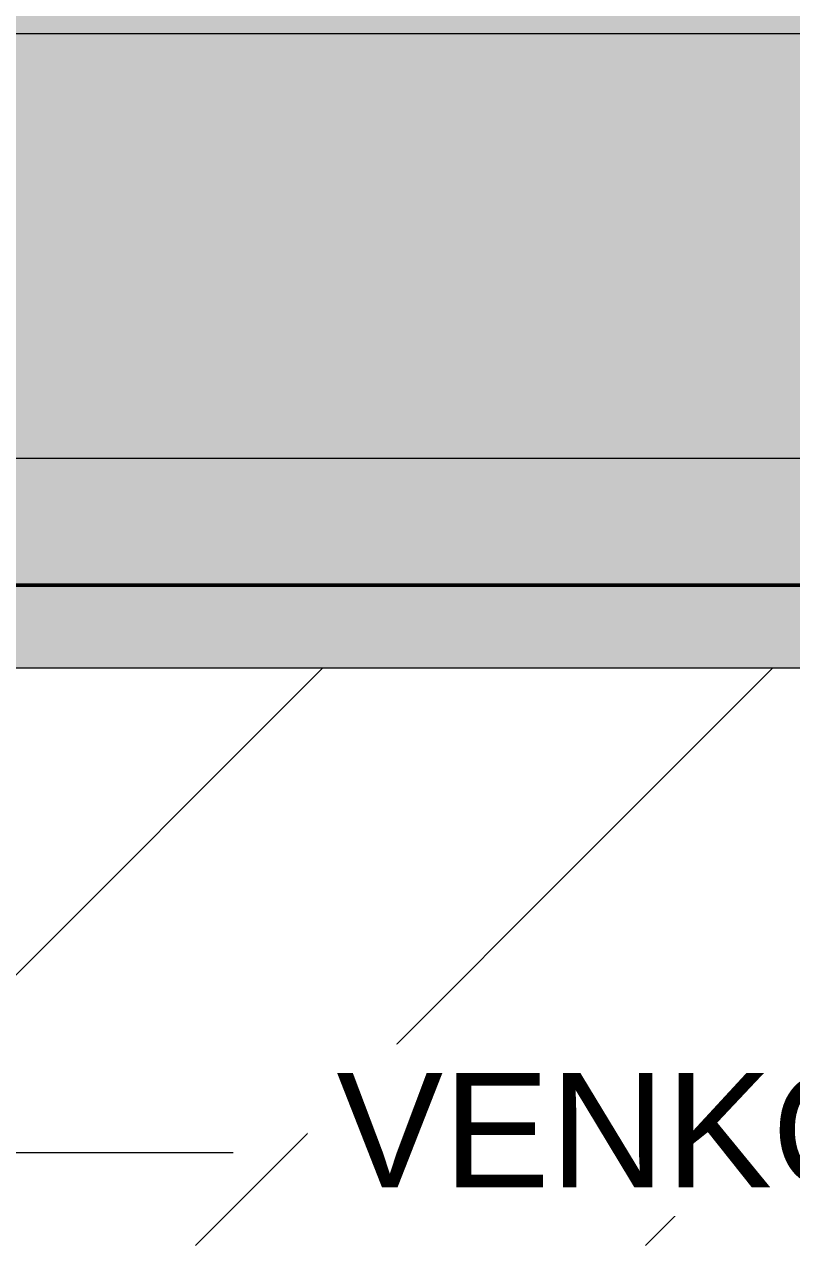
# Model space of a CAD drawing. Header units: millimetres. Extents: x -155050 to -36395, y -2753 to 7638.
# Drawn here: x -84451 to -82643, y -2306 to 572 of the extents above; entities that cross this region are included whole.
import ezdxf

# ---------------------------------------------------------------- set-up
doc = ezdxf.new("R2010")
doc.units = ezdxf.units.MM
for name, pattern in [('IMPORT-_EL_VEDENI_NN_PODZ', [3.94, 1.38, -0.59, 0, -1.97]), ('IMPORT-DASHDOT', [11.176, 8.128, -1.524, 0, -1.524]), ('IMPORT-DASHED _2_', [9.652, 8.128, -1.524]), ('IMPORT-DĚLICÍ2 _2_', [15.875, 6.35, -3.175, 0, -3.175, 0, -3.175]), ('IMPORT-KANVBRDO', [20, 7, -6.5, 0, -6.5]), ('IMPORT-VODA_pitna_CARA08', [30, 7, -6.5, 0, -6.5, 7, -3])]:
    doc.linetypes.add(name, pattern=pattern)
for name, color, linetype, lineweight, true_color in [('---1 - PBS PNP-1', 1, 'Continuous', 35, 0xff0000), ('00_pL_hranice pozemku', 1, 'Continuous', 35, 0xff0000), ('00_pL_katastr-1', 150, 'Continuous', 35, 0x007fff), ('00_pL_KOTY 1500', 7, 'Continuous', 9, 0x260000), ('00_pL_přípoja voda-2', 4, 'IMPORT-VODA_pitna_CARA08', 35, 0x00ffff), ('00_pL_přípojka destova kanalizace-2', 7, 'Continuous', 35, 0x3f7f3f), ('00_pL_přípojka NN-1', 240, 'IMPORT-_EL_VEDENI_NN_PODZ', 35, 0xff003f), ('212_HK_situace_03_dwg-1', 40, 'Continuous', 9, 0xffbf00), ('A-WALL-1', 7, 'Continuous', 9, 0xd7d5cb), ('A-WALL-2', 7, 'Continuous', 9, 0x004080), ('A-WALL-3', 7, 'Continuous', 9, 0xdeddc7), ('A-WALL-4', 7, 'Continuous', 9, 0x787878), ('DEMOLICE-1', 2, 'Continuous', 35, 0xffff00), ('hch kanal-3', 30, 'IMPORT-KANVBRDO', 9, 0xff7f00), ('hch oploceni-1', 7, 'IMPORT-DĚLICÍ2 _2_', 9, 0x00a5a5), ('hch teren-1', 7, 'Continuous', 9, 0x00a5a5), ('hch tok-1', 7, 'Continuous', 9, 0x00a5a5), ('Obrys', 2, 'Continuous', 9, 0xffff00), ('Obrys-2', 1, 'IMPORT-DASHED _2_', 9, 0xff0000), ('Obrys-3', 5, 'Continuous', 9, 0x0000ff), ('Obrys-4', 5, 'IMPORT-DASHDOT', 9, 0x0000ff), ('PDF7_000 ISN KABELY NN', 9, 'Continuous', 9, 0x808080), ('PDF7_000 ISN SDĚL OPTIKA METALIKA CHRÁNIČKA PŘÍVOD', 9, 'Continuous', 9, 0x808080), ('PDF7_0V - Splašky výtlak zaměřeno', 9, 'Continuous', 9, 0x808080), ('PDF7_0V - Voda návrh', 9, 'Continuous', 9, 0x808080), ('PDF7_0V-návrh kanal dešťová', 7, 'Continuous', 9, 0x656565), ('PDF7_26', 9, 'Continuous', 9, 0x808080), ('PDF7_CKKOTY', 7, 'Continuous', 9, 0x260000), ('PDF7_CKKOTY_500', 7, 'Continuous', 9, 0x260000), ('PDF7_GP Hraniční linie', 7, 'Continuous', 9, 0x0052a5), ('PDF7_GP Stromy', 7, 'Continuous', 9, 0x67a552), ('PDF7_GP Veřejné osvětlení - lampy', 200, 'Continuous', 9, 0xbf00ff), ('PDF7_GP Výšky bodů', 7, 'Continuous', 9, 0x0052a5), ('PDF7_ISS DEŠŤOVÁ KANALIZACE', 9, 'Continuous', 9, 0x808080), ('PDF7_POPIS_500', 1, 'Continuous', 9, 0xff0000), ('PDF7_Slezské Předměstí_646971$0$21900', 7, 'Continuous', 9, 0x002600), ('PDF7_VO_KABEL', 7, 'Continuous', 9, 0x7f6f3f), ('PDF7_VÝŠKOVÉ KÓTY TERÉNU', 3, 'Continuous', 9, 0x00ff00), ('Vlastní 1_A-DETL-GENF-1', 9, 'Continuous', 9, 0x808080)]:
    doc.layers.add(name, color=color, linetype=linetype, lineweight=lineweight, true_color=true_color)
for name, color, linetype, lineweight in [('00_pL_KOTY', 7, 'Continuous', 9), ('00_pL_stavajici objekty', 7, 'Continuous', 50), ('2966-1_navrh dispozice stroju-HK_dwg-1', 7, 'Continuous', 9), ('A-DETL-THIN', 7, 'Continuous', 9), ('A-WALL', 7, 'Continuous', 9), ('G-ANNO-TEXT', 7, 'Continuous', 9), ('HK_TEREN_SESAZENI_dwg-1', 7, 'Continuous', 9), ('Kóty', 7, 'Continuous', 9), ('PDF7_000 BOURÁNÍ', 7, 'Continuous', 9), ('PDF7_GP Popis', 7, 'Continuous', 9), ('PDF7_Slezské Předměstí_646971$0$404', 7, 'Continuous', 9)]:
    doc.layers.add(name, color=color, linetype=linetype, lineweight=lineweight)
doc.styles.add('Arial_1', font='arial.ttf', dxfattribs={"height": 270})

# ---------------------------------------------------------------- blocks, each defined once
blk = doc.blocks.new('2966-1_navrh dispozice stroju-HK_dwg__OPEN-V29-Řez 4')
at = {"layer": 'Kóty'}
blk.add_line((-186565.7, -750), (-187440.7, -750), dxfattribs=at)
at = {"layer": 'Kóty', "flags": 128}
blk.add_lwpolyline([(-187440.7, -750), (-186565.7, -750), (-187440.7, -750)], dxfattribs=at)
blk = doc.blocks.new('2966-1_navrh dispozice stroju-HK_dwg-867852-Řez 4')
at = {"layer": 'Kóty'}
blk.add_line((-181940.7, -750), (-198730.7, -750), dxfattribs=at)
at = {"layer": 'Obrys'}
for p, q in [((-179030.8, -750), (-201519.1, -750)), ((-179030.8, -750), (-201519.1, -750)), ((-201519.1, -750), (-179030.8, -750)), ((-196690.5, -750), (-198576.8, -750)), ((-198576.8, -750), (-192459.7, -750)), ((-192459.7, -750), (-198576.8, -750)), ((-196690.5, -750), (-198576.8, -750))]:
    blk.add_line(p, q, dxfattribs=at)
at = {"layer": 'Obrys-2'}
for p, q in [((-192186.6, -750), (-198905.7, -750)), ((-198905.7, -750), (-192186.6, -750))]:
    blk.add_line(p, q, dxfattribs=at)
at = {"layer": 'Obrys-3'}
for p, q in [((-181365.7, -750), (-199905.7, -750)), ((-199905.7, -750), (-199280.7, -750)), ((-181365.7, -750), (-199905.7, -750)), ((-199905.7, -750), (-199285.7, -750)), ((-199005.7, -750), (-199605.7, -750)), ((-199585.7, -750), (-181365.7, -750))]:
    blk.add_line(p, q, dxfattribs=at)
at = {"layer": 'Obrys-3', "flags": 128}
blk.add_lwpolyline([(-199580.7, -750), (-181365.7, -750), (-180765.7, -750)], dxfattribs=at)
at = {"layer": 'Obrys-4'}
for p, q in [((-190565.7, -750), (-200585.7, -750)), ((-196305.7, -750), (-200285.7, -750))]:
    blk.add_line(p, q, dxfattribs=at)
at = {"extrusion": (0, 0, -1)}
blk.add_blockref('2966-1_navrh dispozice stroju-HK_dwg__OPEN-V29-Řez 4', (386171.4, 0), dxfattribs=at)
blk = doc.blocks.new('212_HK_situace_03_dwg__Oblique-904816-Řez 4')
at = {"layer": '00_pL_KOTY'}
blk.add_line((-181227, -750), (-180429.1, -750), dxfattribs=at)
blk = doc.blocks.new('212_HK_situace_03_dwg__Oblique-V31-Řez 4')
at = {"layer": '00_pL_KOTY'}
blk.add_line((-200545, -750), (-199745.3, -750), dxfattribs=at)
blk = doc.blocks.new('212_HK_situace_03_dwg__Oblique-904818-Řez 4')
at = {"layer": '00_pL_KOTY 1500'}
blk.add_line((-181226.5, -750), (-180428.1, -750), dxfattribs=at)
blk = doc.blocks.new('212_HK_situace_03_dwg__Oblique-V32-Řez 4')
at = {"layer": '00_pL_KOTY 1500'}
blk.add_line((-200546.2, -750), (-199746.5, -750), dxfattribs=at)
blk = doc.blocks.new('212_HK_situace_03_dwg__U37-904821-Řez 4')
at = {"layer": 'DEMOLICE-1'}
for p, q in [((-198987, -750), (-199431, -750)), ((-198869.9, -750), (-198490.4, -750))]:
    blk.add_line(p, q, dxfattribs=at)
blk = doc.blocks.new('212_HK_situace_03_dwg__U37-V34-Řez 4')
at = {"layer": 'DEMOLICE-1'}
for p, q in [((-198516.6, -750), (-199543, -750)), ((-199457.7, -750), (-198602.4, -750))]:
    blk.add_line(p, q, dxfattribs=at)
blk = doc.blocks.new('212_HK_situace_03_dwg__U38-904822-Řez 4')
for name in ['212_HK_situace_03_dwg__U37-V34-Řez 4', '212_HK_situace_03_dwg__U37-904821-Řez 4']:
    blk.add_blockref(name, (0, 0))
blk = doc.blocks.new('212_HK_situace_03_dwg-886969-Řez 4')
at = {"layer": '---1 - PBS PNP-1'}
blk.add_line((-196582.8, -750), (-200265.7, -750), dxfattribs=at)
at = {"layer": '00_pL_hranice pozemku'}
for p, q in [((-201519.1, -750), (-179030.8, -750)), ((-179030.8, -750), (-201519.1, -750)), ((-201519.1, -750), (-179030.8, -750))]:
    blk.add_line(p, q, dxfattribs=at)
at = {"layer": '00_pL_katastr-1'}
for p, q in [((-179030.8, -750), (-201519.1, -750)), ((-201519.1, -750), (-179030.8, -750)), ((-179030.8, -750), (-201519.1, -750)), ((-179030.8, -750), (-201519.1, -750)), ((-201519.1, -750), (-179030.8, -750)), ((-179030.8, -750), (-201519.1, -750))]:
    blk.add_line(p, q, dxfattribs=at)
at = {"layer": '00_pL_katastr-1', "flags": 128}
blk.add_lwpolyline([(-201519.1, -750), (-195852.3, -750), (-191585.4, -750), (-179030.8, -750)], dxfattribs=at)
at = {"layer": '00_pL_KOTY', "flags": 128}
blk.add_lwpolyline([(-200140.9, -750), (-200138, -750), (-180828, -750), (-180830.9, -750)], dxfattribs=at)
at = {"layer": '00_pL_KOTY 1500', "flags": 128}
blk.add_lwpolyline([(-200144.2, -750), (-200135.8, -750), (-180827.3, -750), (-180835.8, -750)], dxfattribs=at)
at = {"layer": '00_pL_přípoja voda-2'}
blk.add_line((-201519.1, -750), (-199132.6, -750), dxfattribs=at)
at = {"layer": '00_pL_přípojka destova kanalizace-2'}
blk.add_line((-201146.1, -750), (-179030.8, -750), dxfattribs=at)
at = {"layer": '00_pL_přípojka NN-1', "flags": 128}
blk.add_lwpolyline([(-201519.1, -750), (-198369.2, -750), (-198329.2, -750), (-198198.6, -750)], dxfattribs=at)
at = {"layer": '00_pL_stavajici objekty'}
for p, q in [((-179030.8, -750), (-201519.1, -750)), ((-201519.1, -750), (-179030.8, -750)), ((-179030.8, -750), (-201519.1, -750)), ((-201519.1, -750), (-179030.8, -750)), ((-201519.1, -750), (-179030.8, -750)), ((-179030.8, -750), (-201519.1, -750))]:
    blk.add_line(p, q, dxfattribs=at)
at = {"layer": 'PDF7_000 BOURÁNÍ'}
for p, q in [((-201519.1, -750), (-179030.8, -750)), ((-179030.8, -750), (-201519.1, -750)), ((-196965.5, -750), (-201519.1, -750))]:
    blk.add_line(p, q, dxfattribs=at)
at = {"layer": 'PDF7_000 BOURÁNÍ', "flags": 128}
blk.add_lwpolyline([(-201519.1, -750), (-196172.2, -750), (-196965.5, -750)], dxfattribs=at)
for points in [[(-198991.7, -750), (-198194.1, -750), (-198193.9, -750), (-198925, -750)], [(-198923.3, -750), (-198125.7, -750), (-198125.5, -750), (-198856.6, -750)], [(-198921.3, -750), (-198123.7, -750), (-198123.5, -750), (-198921.1, -750)]]:
    blk.add_lwpolyline(points, close=True, dxfattribs=at)
at = {"layer": 'PDF7_000 ISN KABELY NN'}
for p, q in [((-199436.4, -750), (-199702.2, -750)), ((-198971.1, -750), (-199170.5, -750)), ((-198844.8, -750), (-198977.8, -750)), ((-198572.3, -750), (-198439.3, -750)), ((-198379.5, -750), (-198180.1, -750)), ((-198103.7, -750), (-197904.3, -750))]:
    blk.add_line(p, q, dxfattribs=at)
at = {"layer": 'PDF7_000 ISN KABELY NN', "flags": 128}
for points in [[(-200829.5, -750), (-200829.1, -750), (-200762.6, -750), (-200762.6, -750), (-200762.6, -750), (-200696, -750), (-200629.5, -750), (-200629.5, -750), (-200563, -750), (-200496.5, -750), (-200430, -750), (-199034.2, -750), (-198369.6, -750)], [(-198977.7, -750), (-198844.8, -750), (-199177.1, -750), (-199443, -750), (-199443, -750), (-199575.9, -750)], [(-198439.4, -750), (-198572.3, -750), (-198173.5, -750), (-197907.6, -750), (-197907.7, -750), (-197841.2, -750)]]:
    blk.add_lwpolyline(points, dxfattribs=at)
at = {"layer": 'PDF7_000 ISN SDĚL OPTIKA METALIKA CHRÁNIČKA PŘÍVOD'}
for p, q in [((-200107.7, -750), (-199841.8, -750)), ((-199083.9, -750), (-199440.5, -750)), ((-198758.9, -750), (-199115.6, -750)), ((-198379.6, -750), (-198180.2, -750)), ((-198236.6, -750), (-198103.6, -750))]:
    blk.add_line(p, q, dxfattribs=at)
at = {"layer": 'PDF7_000 ISN SDĚL OPTIKA METALIKA CHRÁNIČKA PŘÍVOD', "flags": 128}
blk.add_lwpolyline([(-201028.6, -750), (-201028.5, -750), (-200962, -750), (-200962, -750), (-200962, -750), (-200961.9, -750), (-200895.4, -750), (-200895.4, -750), (-200828.9, -750), (-200828.9, -750), (-200762.4, -750), (-200695.9, -750), (-200695.9, -750), (-200629.4, -750), (-200562.9, -750), (-200496.4, -750), (-199034.2, -750), (-198369.5, -750)], dxfattribs=at)
at = {"layer": 'PDF7_0V - Splašky výtlak zaměřeno'}
blk.add_line((-199166.6, -750), (-199404.6, -750), dxfattribs=at)
at = {"layer": 'PDF7_0V - Splašky výtlak zaměřeno', "flags": 128}
for points in [[(-197781.8, -750), (-198579.4, -750), (-199177.6, -750)], [(-198978.2, -750), (-198712.3, -750), (-198978.1, -750)], [(-198512.8, -750), (-198247, -750), (-198446.5, -750)]]:
    blk.add_lwpolyline(points, dxfattribs=at)
at = {"layer": 'PDF7_0V - Voda návrh'}
for p, q in [((-199541.4, -750), (-199674.4, -750)), ((-199409.4, -750), (-199542.5, -750)), ((-199409.3, -750), (-199475.7, -750)), ((-199475.5, -750), (-199475.4, -750)), ((-199331.3, -750), (-199458.2, -750)), ((-199443.2, -750), (-199110.9, -750)), ((-199277.5, -750), (-199344.1, -750)), ((-199343.6, -750), (-199343.5, -750)), ((-199199.4, -750), (-199326.2, -750)), ((-199277.3, -750), (-199277.2, -750)), ((-199145.6, -750), (-199212.1, -750)), ((-199145.2, -750), (-199211.5, -750)), ((-199067.4, -750), (-199194.3, -750)), ((-199145.4, -750), (-199145.3, -750)), ((-199013.2, -750), (-199079.6, -750)), ((-198935.5, -750), (-199062.3, -750)), ((-199013.4, -750), (-199013.3, -750)), ((-198947.1, -750), (-198996.3, -750)), ((-198898, -750), (-198947.1, -750)), ((-198309.5, -750), (-198628.3, -750))]:
    blk.add_line(p, q, dxfattribs=at)
at = {"layer": 'PDF7_0V - Voda návrh', "flags": 128}
for points in [[(-199607.7, -750), (-199673.8, -750), (-201202.5, -750)], [(-199408.6, -750), (-199541.4, -750), (-199541.6, -750), (-199475.3, -750)], [(-199110.8, -750), (-199443.2, -750), (-198911.4, -750), (-198313.2, -750)], [(-199276.6, -750), (-199409.4, -750), (-199409.6, -750), (-199343.3, -750)], [(-199144.7, -750), (-199277.5, -750), (-199211.2, -750), (-199211.4, -750)], [(-199012.7, -750), (-199145.6, -750), (-199079.3, -750), (-199079.4, -750)]]:
    blk.add_lwpolyline(points, dxfattribs=at)
at = {"layer": 'PDF7_0V-návrh kanal dešťová'}
for p, q in [((-198609.1, -750), (-200270.8, -750)), ((-198984.2, -750), (-199083.9, -750)), ((-197832, -750), (-198696.1, -750))]:
    blk.add_line(p, q, dxfattribs=at)
at = {"layer": 'PDF7_0V-návrh kanal dešťová', "flags": 128}
for points in [[(-199892.5, -750), (-199493.7, -750), (-199161.3, -750)], [(-199294.3, -750), (-199427.2, -750), (-199294.3, -750)]]:
    blk.add_lwpolyline(points, dxfattribs=at)
at = {"layer": 'PDF7_26', "flags": 128}
blk.add_lwpolyline([(-196877.3, -750), (-198140.1, -750)], close=True, dxfattribs=at)
at = {"layer": 'PDF7_CKKOTY'}
for p, q in [((-179030.8, -750), (-201519.1, -750)), ((-201519.1, -750), (-193890.4, -750)), ((-201519.1, -750), (-192295.5, -750)), ((-199838.5, -750), (-200370.3, -750)), ((-200366.8, -750), (-199835, -750)), ((-198509.2, -750), (-198974.6, -750)), ((-198971, -750), (-198505.6, -750)), ((-198771.6, -750), (-198775.1, -750))]:
    blk.add_line(p, q, dxfattribs=at)
at = {"layer": 'PDF7_CKKOTY', "flags": 128}
for points in [[(-201101.4, -750), (-199772.1, -750), (-198376.3, -750)], [(-200566.1, -750), (-199768.6, -750), (-198372.8, -750)], [(-191112.3, -750), (-200155.9, -750), (-194237.7, -750), (-190979.3, -750)]]:
    blk.add_lwpolyline(points, dxfattribs=at)
for points in [[(-199771, -750), (-201100.3, -750)], [(-200369.3, -750), (-199837.4, -750)]]:
    blk.add_lwpolyline(points, close=True, dxfattribs=at)
at = {"layer": 'PDF7_CKKOTY_500'}
for p, q in [((-198300.7, -750), (-201519.1, -750)), ((-201519.1, -750), (-198300.7, -750)), ((-198290.4, -750), (-201519.1, -750)), ((-201519.1, -750), (-198290.4, -750)), ((-201519.1, -750), (-198290.4, -750)), ((-198575.5, -750), (-199838.7, -750)), ((-198556, -750), (-199819.3, -750)), ((-199705.6, -750), (-198309.8, -750))]:
    blk.add_line(p, q, dxfattribs=at)
at = {"layer": 'PDF7_CKKOTY_500', "flags": 128}
for points in [[(-198567.4, -750), (-199830.7, -750)], [(-199829.6, -750), (-198566.4, -750)], [(-198556.1, -750), (-199819.4, -750)], [(-198301.8, -750), (-199697.5, -750)]]:
    blk.add_lwpolyline(points, close=True, dxfattribs=at)
blk.add_lwpolyline([(-199240.4, -750), (-199232.3, -750), (-199231.2, -750), (-199221, -750), (-199220.9, -750)], dxfattribs=at)
at = {"layer": 'PDF7_GP Hraniční linie', "flags": 128}
for points in [[(-179030.8, -750), (-185666, -750), (-201519.1, -750)], [(-201136.2, -750), (-183723, -750), (-179030.8, -750)]]:
    blk.add_lwpolyline(points, dxfattribs=at)
at = {"layer": 'PDF7_GP Popis'}
for p, q in [((-199692.9, -750), (-199426.9, -750)), ((-199161.3, -750), (-198961.8, -750))]:
    blk.add_line(p, q, dxfattribs=at)
at = {"layer": 'PDF7_GP Popis', "flags": 128}
for points in [[(-199559.9, -750), (-199559.9, -750), (-199626.3, -750), (-199692.8, -750), (-199825.8, -750)], [(-199493.4, -750), (-199427, -750), (-199360.5, -750), (-199360.5, -750), (-199360.6, -750), (-199427, -750), (-199493.5, -750), (-199560, -750), (-199560, -750), (-199560, -750)], [(-199161.2, -750), (-199294.1, -750), (-199294.1, -750), (-199227.6, -750), (-199161.2, -750), (-199161.2, -750), (-199161.2, -750), (-199227.7, -750), (-199227.7, -750), (-199294.2, -750), (-199360.6, -750), (-199360.6, -750), (-199360.6, -750)], [(-198828.9, -750), (-198895.4, -750), (-198961.8, -750), (-199028.3, -750), (-199094.8, -750), (-199094.8, -750), (-199028.4, -750), (-199028.4, -750), (-198961.9, -750)], [(-199028.4, -750), (-198828.9, -750), (-198829, -750)]]:
    blk.add_lwpolyline(points, dxfattribs=at)
at = {"layer": 'PDF7_GP Stromy'}
for p, q in [((-199413.3, -750), (-201473.7, -750)), ((-199346.1, -750), (-201406.5, -750)), ((-198349.5, -750), (-199409.3, -750))]:
    blk.add_line(p, q, dxfattribs=at)
at = {"layer": 'PDF7_GP Veřejné osvětlení - lampy'}
for p, q in [((-200696.3, -750), (-199580, -750)), ((-199578, -750), (-200694.3, -750)), ((-198349.6, -750), (-198814.9, -750)), ((-198493.5, -750), (-197895.1, -750))]:
    blk.add_line(p, q, dxfattribs=at)
at = {"layer": 'PDF7_GP Veřejné osvětlení - lampy', "flags": 128}
for points in [[(-198825.9, -750), (-198693, -750)], [(-198825.8, -750), (-198493.6, -750)], [(-198559.9, -750), (-198427, -750)]]:
    blk.add_lwpolyline(points, close=True, dxfattribs=at)
at = {"layer": 'PDF7_GP Výšky bodů', "flags": 128}
for points in [[(-199771.9, -750), (-199771.8, -750), (-200037.8, -750)], [(-199649.2, -750), (-199782.2, -750), (-199848.7, -750), (-199915.1, -750), (-199981.6, -750), (-199981.6, -750), (-199981.6, -750), (-199981.7, -750), (-199915.2, -750), (-199848.7, -750)], [(-199711.8, -750), (-199844.7, -750), (-199977.8, -750)], [(-199506, -750), (-199638.9, -750), (-199772, -750)], [(-199645.5, -750), (-199379.6, -750), (-199446.1, -750), (-199579, -750)], [(-199523.4, -750), (-199257.4, -750), (-199324, -750), (-199523.3, -750)], [(-199186.8, -750), (-199319.7, -750), (-199319.8, -750), (-199386.2, -750), (-199452.7, -750), (-199452.7, -750), (-199519.2, -750), (-199519.2, -750), (-199519.2, -750), (-199519.2, -750), (-199452.8, -750), (-199386.3, -750)], [(-199116.9, -750), (-199116.9, -750), (-199116.9, -750), (-199183.3, -750), (-199249.8, -750), (-199249.8, -750), (-199316.3, -750), (-199316.4, -750), (-199449.3, -750)], [(-199439.8, -750), (-199173.8, -750), (-199240.4, -750), (-199373.3, -750)], [(-199047.3, -750), (-199180.2, -750), (-199246.8, -750), (-199246.7, -750), (-199313.2, -750), (-199379.7, -750), (-199379.7, -750), (-199379.7, -750), (-199379.8, -750), (-199313.3, -750), (-199246.8, -750)], [(-198991.7, -750), (-198991.6, -750), (-198991.6, -750), (-199058.1, -750), (-199124.5, -750), (-199124.6, -750), (-199191, -750), (-199191, -750), (-199191.1, -750), (-199324, -750)], [(-198987.5, -750), (-198987.5, -750), (-198987.5, -750), (-199053.9, -750), (-199120.4, -750), (-199120.4, -750), (-199186.9, -750), (-199186.9, -750), (-199186.9, -750), (-199187, -750), (-199319.9, -750)], [(-199191, -750), (-198925.1, -750), (-198991.6, -750), (-199124.5, -750)], [(-198841.6, -750), (-198974.4, -750), (-199041, -750), (-199107.4, -750), (-199107.4, -750), (-199173.9, -750), (-199173.9, -750), (-199173.9, -750), (-199174, -750), (-199107.5, -750), (-199041, -750)], [(-199120.4, -750), (-198921, -750), (-198921.1, -750), (-199120.4, -750)], [(-198851.1, -750), (-198984, -750), (-199117.1, -750)], [(-198819, -750), (-198885.5, -750), (-198885.4, -750), (-199084.9, -750)], [(-198619.7, -750), (-198619.7, -750), (-198619.6, -750), (-198686.1, -750), (-198752.5, -750), (-198752.6, -750), (-198819, -750), (-198819.1, -750), (-198819.1, -750), (-198819.1, -750), (-198952.1, -750)], [(-198677.7, -750), (-198810.6, -750), (-198943.6, -750)], [(-198725.7, -750), (-198592.8, -750), (-198725.8, -750), (-198725.8, -750), (-198725.7, -750), (-198792.2, -750), (-198858.7, -750), (-198925.2, -750), (-198925.2, -750), (-198925.2, -750), (-198858.8, -750), (-198792.3, -750), (-198792.3, -750)], [(-198655.1, -750), (-198588.7, -750), (-198655.2, -750), (-198721.7, -750), (-198721.7, -750), (-198788.1, -750), (-198854.6, -750), (-198921.1, -750), (-198921.1, -750), (-198854.7, -750), (-198788.2, -750), (-198721.7, -750)], [(-198544.8, -750), (-198478.3, -750), (-198478.3, -750), (-198478.3, -750), (-198544.8, -750), (-198611.2, -750), (-198677.7, -750), (-198677.7, -750), (-198677.8, -750), (-198877.2, -750)], [(-198858.9, -750), (-198592.9, -750), (-198659.5, -750), (-198858.8, -750)], [(-198854.7, -750), (-198588.8, -750), (-198655.3, -750), (-198854.7, -750)], [(-198526.3, -750), (-198459.8, -750), (-198526.3, -750), (-198526.3, -750), (-198592.8, -750), (-198659.3, -750), (-198725.7, -750), (-198725.7, -750), (-198792.2, -750), (-198725.8, -750), (-198659.3, -750), (-198592.9, -750)], [(-198721.6, -750), (-198455.7, -750), (-198522.2, -750), (-198721.6, -750)], [(-198718.3, -750), (-198518.9, -750), (-198518.9, -750), (-198718.3, -750)], [(-198327.1, -750), (-198393.6, -750), (-198460.1, -750), (-198460.1, -750), (-198526.5, -750), (-198593, -750), (-198659.5, -750), (-198659.5, -750), (-198593.1, -750), (-198526.6, -750), (-198460.2, -750)], [(-198323, -750), (-198455.9, -750), (-198455.9, -750), (-198522.4, -750), (-198588.9, -750), (-198655.4, -750), (-198655.4, -750), (-198588.9, -750), (-198588.9, -750), (-198522.5, -750), (-198456, -750)], [(-198260.5, -750), (-198260.5, -750), (-198260.5, -750), (-198327, -750), (-198393.4, -750), (-198393.4, -750), (-198459.9, -750), (-198460, -750), (-198592.9, -750)], [(-198526.5, -750), (-198260.6, -750), (-198327.1, -750), (-198460, -750)], [(-198189.9, -750), (-198189.9, -750), (-198189.9, -750), (-198256.3, -750), (-198322.8, -750), (-198389.3, -750), (-198389.3, -750), (-198389.3, -750), (-198389.4, -750), (-198522.3, -750)], [(-198186.6, -750), (-198319.5, -750), (-198319.6, -750), (-198386, -750), (-198452.5, -750), (-198452.5, -750), (-198519, -750), (-198519, -750), (-198519, -750), (-198452.6, -750), (-198386.1, -750)], [(-198486.9, -750), (-198221, -750), (-198287.5, -750), (-198486.9, -750)], [(-198456, -750), (-198190, -750), (-198256.6, -750), (-198455.9, -750)], [(-198401, -750), (-198135.1, -750), (-198201.6, -750), (-198401, -750)], [(-198345.6, -750), (-198146.1, -750), (-198146.2, -750), (-198345.5, -750)], [(-197955.2, -750), (-198088.1, -750), (-198088.1, -750), (-198154.6, -750), (-198221.1, -750), (-198287.5, -750), (-198287.6, -750), (-198221.1, -750), (-198221.1, -750), (-198154.7, -750), (-198088.2, -750)], [(-197928.3, -750), (-198061.2, -750), (-198061.3, -750), (-198127.7, -750), (-198194.2, -750), (-198260.7, -750), (-198260.7, -750), (-198260.7, -750), (-198194.3, -750), (-198127.8, -750), (-198127.8, -750)], [(-198057.1, -750), (-198057.2, -750), (-198123.6, -750), (-198190.1, -750), (-198256.6, -750), (-198256.6, -750), (-198190.2, -750), (-198123.7, -750), (-198057.2, -750)], [(-197869.3, -750), (-197869.3, -750), (-197935.7, -750), (-198002.2, -750), (-198002.2, -750), (-198068.7, -750), (-198068.7, -750), (-198068.8, -750), (-198201.7, -750)], [(-197813.8, -750), (-197946.7, -750), (-197946.8, -750), (-198013.3, -750), (-198013.2, -750), (-198079.7, -750), (-198146.2, -750), (-198146.2, -750), (-198146.3, -750), (-198079.8, -750), (-198013.3, -750)], [(-198127.8, -750), (-197861.8, -750), (-197928.4, -750), (-198061.2, -750)]]:
    blk.add_lwpolyline(points, dxfattribs=at)
for points in [[(-197991.9, -750), (-197991.9, -750), (-198058.4, -750), (-198124.9, -750), (-198191.4, -750), (-198257.8, -750), (-198324.3, -750), (-198257.8, -750), (-198257.8, -750), (-198191.3, -750), (-198124.8, -750), (-198058.3, -750)], [(-197946.4, -750), (-197946.4, -750), (-197946.5, -750), (-198012.9, -750), (-198079.4, -750), (-198145.9, -750), (-198212.3, -750), (-198278.8, -750), (-198278.8, -750), (-198278.9, -750), (-198212.4, -750), (-198145.9, -750), (-198079.4, -750), (-198079.4, -750), (-198079.4, -750), (-198145.8, -750), (-198145.8, -750), (-198079.4, -750), (-198012.9, -750)]]:
    blk.add_lwpolyline(points, close=True, dxfattribs=at)
at = {"layer": 'PDF7_ISS DEŠŤOVÁ KANALIZACE'}
blk.add_line((-199323.4, -750), (-199493, -750), dxfattribs=at)
at = {"layer": 'PDF7_ISS DEŠŤOVÁ KANALIZACE', "flags": 128}
for points in [[(-198403.9, -750), (-199002.1, -750), (-199400.9, -750)], [(-199201.5, -750), (-199068.5, -750), (-199201.4, -750)]]:
    blk.add_lwpolyline(points, dxfattribs=at)
at = {"layer": 'PDF7_POPIS_500', "flags": 128}
for points in [[(-201519.1, -750), (-194444.9, -750), (-194444.5, -750)], [(-201519.1, -750), (-189128.4, -750), (-189128, -750)], [(-201519.1, -750), (-185284.7, -750), (-185285.1, -750)]]:
    blk.add_lwpolyline(points, dxfattribs=at)
at = {"layer": 'PDF7_Slezské Předměstí_646971$0$21900'}
for p, q in [((-179030.8, -750), (-201519.1, -750)), ((-201519.1, -750), (-179030.8, -750)), ((-201519.1, -750), (-179030.8, -750)), ((-179030.8, -750), (-201519.1, -750))]:
    blk.add_line(p, q, dxfattribs=at)
at = {"layer": 'PDF7_Slezské Předměstí_646971$0$404'}
blk.add_line((-198572.7, -750), (-198905, -750), dxfattribs=at)
at = {"layer": 'PDF7_VO_KABEL', "flags": 128}
blk.add_lwpolyline([(-200562.8, -750), (-199034.1, -750), (-191124.7, -750)], dxfattribs=at)
at = {"layer": 'PDF7_VÝŠKOVÉ KÓTY TERÉNU', "flags": 128}
blk.add_lwpolyline([(-201519.1, -750), (-199431.2, -750), (-199431, -750)], dxfattribs=at)
for name in ['212_HK_situace_03_dwg__Oblique-V32-Řez 4', '212_HK_situace_03_dwg__Oblique-V31-Řez 4', '212_HK_situace_03_dwg__U38-904822-Řez 4']:
    blk.add_blockref(name, (0, 0))
at = {"extrusion": (0, 0, -1)}
for name, p in [('212_HK_situace_03_dwg__Oblique-904816-Řez 4', (380966.1, 0)), ('212_HK_situace_03_dwg__Oblique-904818-Řez 4', (380963.1, 0))]:
    blk.add_blockref(name, p, dxfattribs=at)
blk = doc.blocks.new('HK_TEREN_SESAZENI_dwg_fgvzhj-918100-Řez 4')
at = {"layer": 'hch kanal-3', "flags": 128}
blk.add_lwpolyline([(-201519.1, -750), (-184285.5, -750), (-179030.8, -750)], dxfattribs=at)
at = {"layer": 'hch oploceni-1', "flags": 128}
blk.add_lwpolyline([(-179030.8, -750), (-201488.3, -750), (-201519.1, -750)], dxfattribs=at)
at = {"layer": 'hch teren-1'}
for p, q in [((-179030.8, -750), (-201519.1, -750)), ((-198895.8, -750), (-200526.4, -750))]:
    blk.add_line(p, q, dxfattribs=at)
at = {"layer": 'hch teren-1', "flags": 128}
blk.add_lwpolyline([(-201519.1, -750), (-197115.1, -750), (-180687.8, -750), (-180939.8, -750)], dxfattribs=at)
at = {"layer": 'hch tok-1', "flags": 128}
for points in [[(-200241.8, -750), (-201498.5, -750), (-197392.3, -750), (-201498.5, -750), (-200285.8, -750)], [(-198945.4, -750), (-200202, -750), (-196095.8, -750), (-200202, -750), (-198989.4, -750)]]:
    blk.add_lwpolyline(points, dxfattribs=at)
blk = doc.blocks.new('HK_TEREN_SESAZENI_dwg-918098-Řez 4')
blk.add_blockref('HK_TEREN_SESAZENI_dwg_fgvzhj-918100-Řez 4', (0, 0))

msp = doc.modelspace()

# ---------------------------------------------------------------- hatches: boundary and pattern name
at = {"layer": 'A-WALL-1'}
h = msp.add_hatch(color=256, dxfattribs=at)
h.paths.add_polyline_path([(-72710.7, -450), (-72539.7, -450), (-72539.7, 550), (-77523.2, 550), (-77523.2, -450), (-73413.4, -450)])
h.paths.add_polyline_path([(-84481.9, -450), (-81523.2, -450), (-81523.2, 550), (-84502.2, 550), (-84502.2, -450)])
h.paths.add_polyline_path([(-65595.3, -450), (-65559.7, -450), (-65559.7, 550), (-68539.7, 550), (-68539.7, -450), (-65639.2, -450)])
at = {"layer": 'A-WALL-2'}
h = msp.add_hatch(color=256, dxfattribs=at)
h.paths.add_polyline_path([(-73413.4, 550), (-72539.7, 550), (-72539.7, 1700), (-77523.2, 1700), (-77523.2, 550), (-74819, 550)])
h.paths.add_polyline_path([(-84525.8, 550), (-81523.2, 550), (-81523.2, 1700), (-84543.2, 1700), (-84543.2, 550)])
h.paths.add_polyline_path([(-65595.3, 550), (-65559.7, 550), (-65559.7, 1700), (-68539.7, 1700), (-68539.7, 550), (-65639.2, 550)])
at = {"layer": 'A-WALL-3'}
msp.add_hatch(color=256, dxfattribs=at).paths.add_polyline_path([(-84552.2, -750), (-81539.7, -750), (-81539.7, -450), (-84552.2, -450), (-84552.2, -720.8)])
at = {"layer": 'A-WALL-4'}
msp.add_hatch(color=256, dxfattribs=at).paths.add_polyline_path([(-84262.2, -945.2), (-81539.7, -945.2), (-81539.7, -750), (-85329.7, -750), (-85329.7, -945.2), (-84306.2, -945.2)])
at = {"layer": 'Vlastní 1_A-DETL-GENF-1'}
h = msp.add_hatch(dxfattribs=at)
h.set_pattern_fill('FP_3', color=256, style=0, pattern_type=2)
h.set_pattern_definition([(45, (-74817.6, 2682.2), (-530.33, 530.33), [])])
h.paths.add_polyline_path([(-74467.6, -2305.7), (-63574.8, -2305.7), (-63574.8, -945.2), (-86063.1, -945.2), (-86063.1, -2305.7), (-74819, -2305.7)])

# ---------------------------------------------------------------- linework, layer by layer
at = {"layer": 'A-DETL-THIN'}
for p, q in [((-63574.8, -945.2), (-86063.1, -945.2)), ((-84758.7, -2086.5), (-83958.7, -2086.5))]:
    msp.add_line(p, q, dxfattribs=at)
at = {"layer": 'A-WALL'}
for p, q in [((-84702.2, 550), (-81523.2, 550)), ((-84702.2, -450), (-81523.2, -450)), ((-81539.7, -750), (-85329.7, -750))]:
    msp.add_line(p, q, dxfattribs=at)

# ---------------------------------------------------------------- block references
at = {"layer": '212_HK_situace_03_dwg-1'}
msp.add_blockref('212_HK_situace_03_dwg-886969-Řez 4', (115456, 0), dxfattribs=at)
at = {"layer": '2966-1_navrh dispozice stroju-HK_dwg-1'}
msp.add_blockref('2966-1_navrh dispozice stroju-HK_dwg-867852-Řez 4', (115456, 0), dxfattribs=at)
at = {"layer": 'HK_TEREN_SESAZENI_dwg-1'}
msp.add_blockref('HK_TEREN_SESAZENI_dwg-918098-Řez 4', (115456, 0), dxfattribs=at)

# ---------------------------------------------------------------- next in the draw order: texts
at = {"layer": 'G-ANNO-TEXT', "insert": (-83715.8, -1898.8), "char_height": 270, "width": 5928.479, "attachment_point": 1, "style": 'Arial_1', "bg_fill": 3, "box_fill_scale": 1.25, "bg_fill_color": 256, "bg_fill_true_color": 13158600, "bg_fill_transparency": 0}
msp.add_mtext('VENKOVNÍ VZT JEDNOTKA ', dxfattribs=at)

doc.saveas('drawing.dxf')
